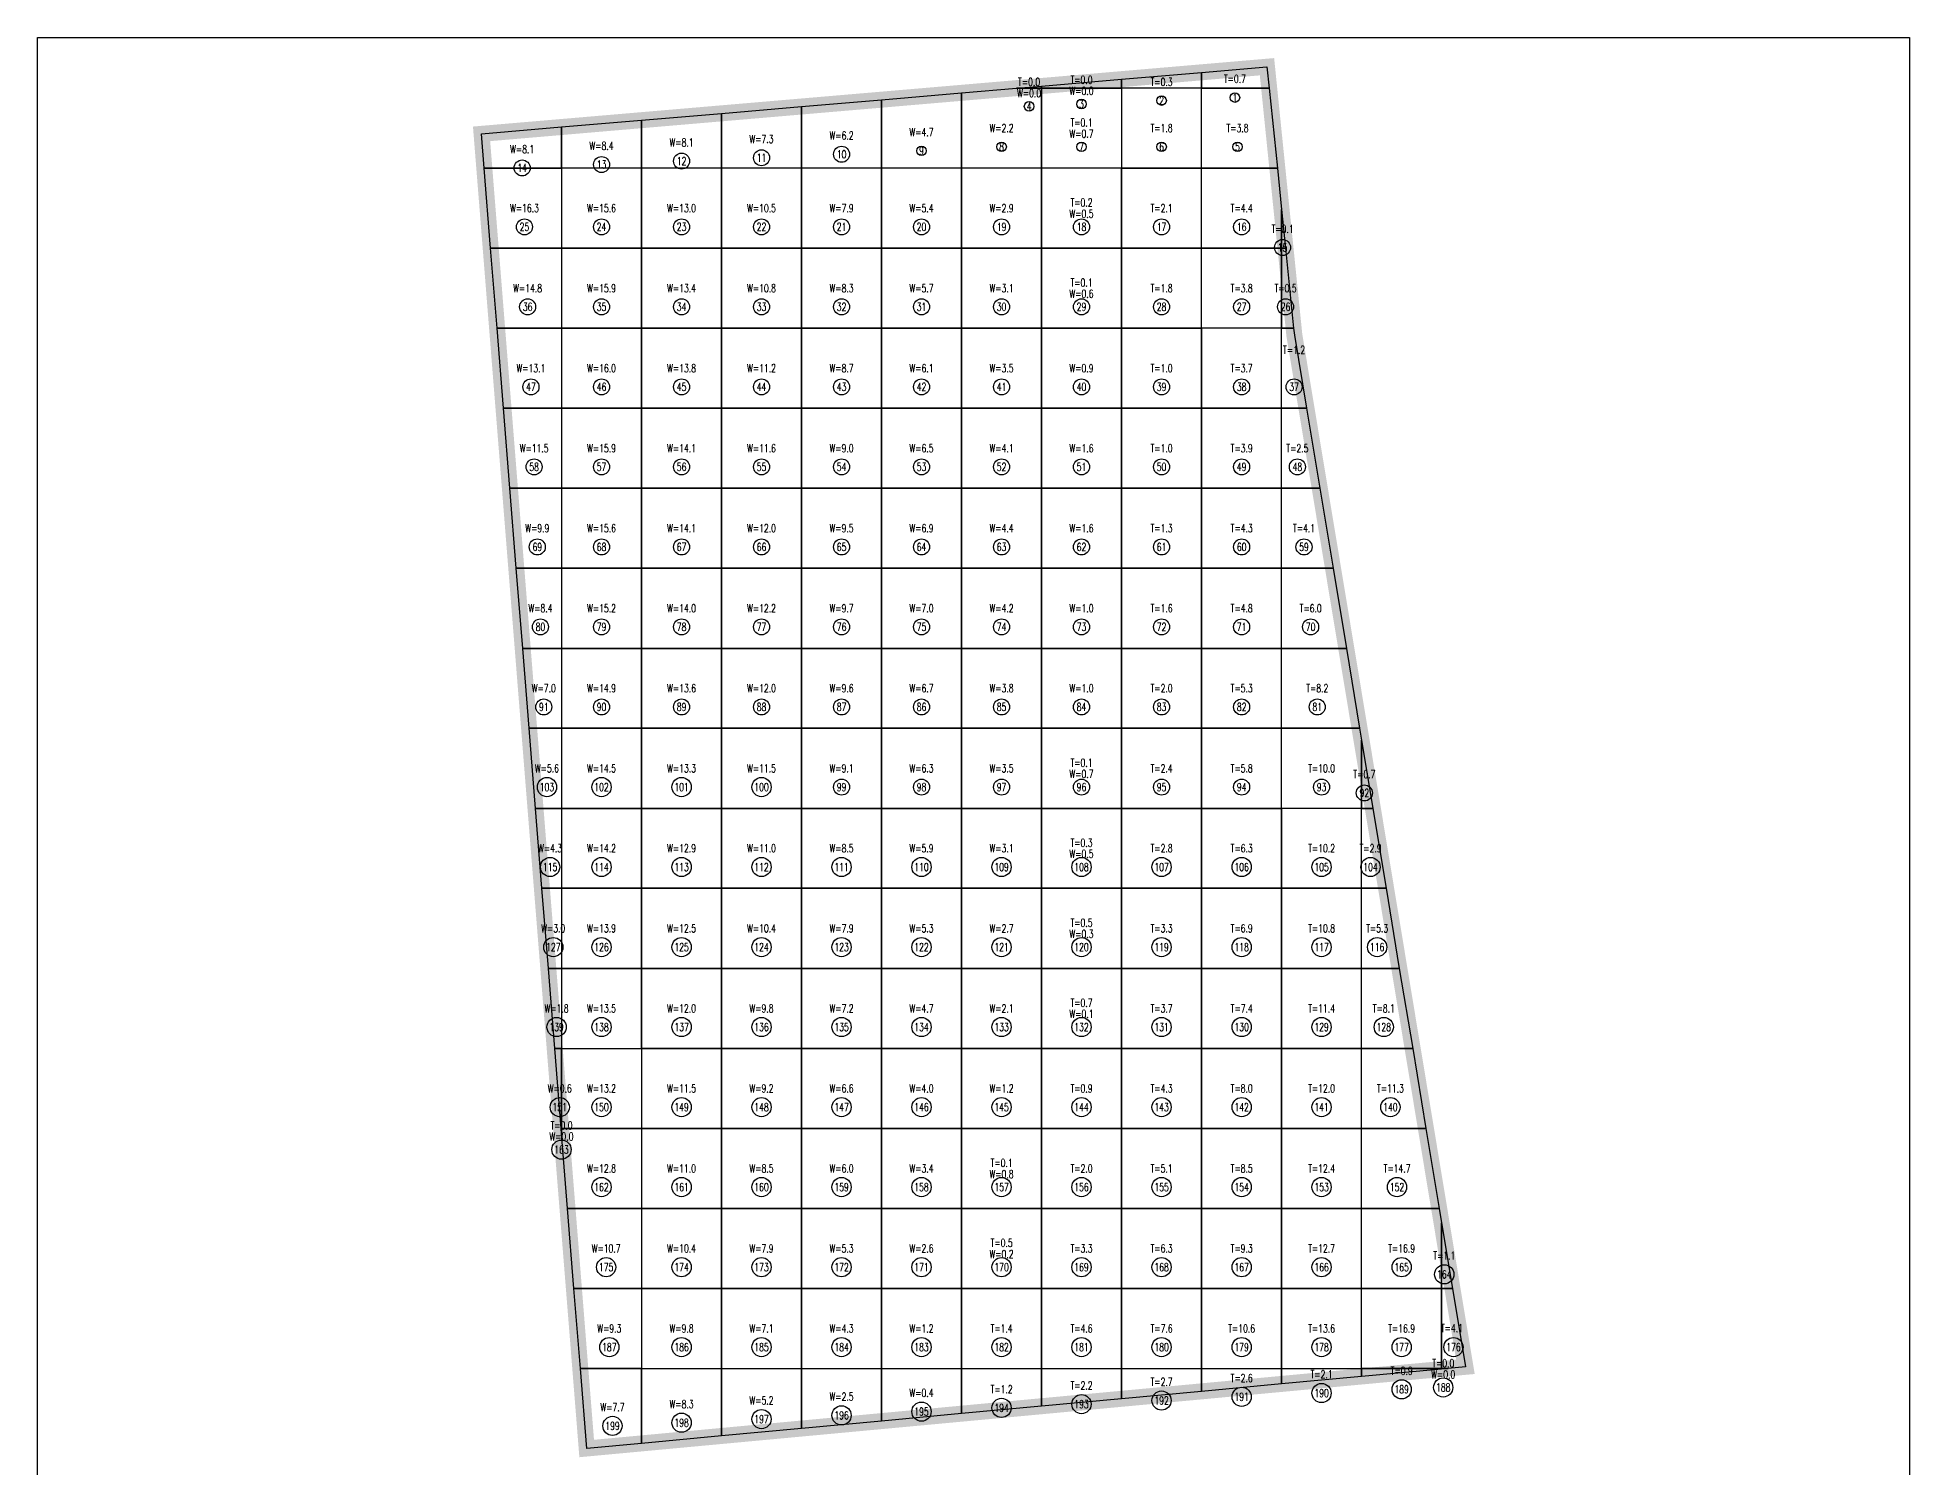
# Model space of a CAD drawing. Extents: x 4283 to 40403, y 1134 to 1764.
# Drawn here: x 11503.5 to 11633.5, y 1574.8 to 1674.1 of the extents above; entities that cross this region are included whole.
import ezdxf
from ezdxf.enums import TextEntityAlignment as Align

# ---------------------------------------------------------------- set-up
doc = ezdxf.new("R2010")
doc.units = 0
for name, color, linetype in [('tdz_12-3方格网', 2, 'Continuous'), ('tdz_12-3方格网计算', 7, 'Continuous'), ('tdz_土方计算图', 7, 'Continuous'), ('tdz_格田', 6, 'Continuous')]:
    doc.layers.add(name, color=color, linetype=linetype)
doc.styles.add('GLandNum', font='txt_____.ttf', dxfattribs={"width": 0.7, "height": 0.5})

msp = doc.modelspace()

# ---------------------------------------------------------------- linework, layer by layer
at = {"layer": 'tdz_12-3方格网', "linetype": 'Continuous'}
for points in [[(11588.99, 1670.57, 3768.13), (11584.3, 1670.57, 3768.13), (11584.3, 1671.67, 3768.14), (11588.84, 1672.06, 3768.12)], [(11571.45, 1670.57, 3768.17), (11573.19, 1670.57, 3768.16), (11573.19, 1665.02, 3768.15), (11567.63, 1665.02, 3768.16), (11567.63, 1670.25, 3768.18)], [(11573.19, 1670.72, 3768.16), (11573.19, 1670.57, 3768.16), (11571.45, 1670.57, 3768.17)], [(11578.74, 1671.19, 3768.15), (11578.74, 1670.57, 3768.15), (11573.19, 1670.57, 3768.16), (11573.19, 1670.72, 3768.16)], [(11573.19, 1665.02, 3768.15), (11573.19, 1670.57, 3768.16), (11578.74, 1670.57, 3768.15), (11578.74, 1665.02, 3768.13)], [(11584.3, 1671.67, 3768.14), (11584.3, 1670.57, 3768.13), (11578.74, 1670.57, 3768.15), (11578.74, 1671.19, 3768.15)], [(11578.74, 1670.57, 3768.15), (11578.74, 1665.02, 3768.13), (11584.3, 1665.02, 3768.12), (11584.3, 1670.57, 3768.13)], [(11584.3, 1670.57, 3768.13), (11588.99, 1670.57, 3768.13), (11589.56, 1665.02, 3768.13), (11584.3, 1665.02, 3768.12)], [(11556.52, 1669.3, 3768.21), (11556.52, 1665.02, 3768.19), (11550.96, 1665.02, 3768.21), (11550.96, 1668.82, 3768.22)], [(11562.08, 1669.77, 3768.19), (11562.08, 1665.02, 3768.18), (11556.52, 1665.02, 3768.19), (11556.52, 1669.3, 3768.21)], [(11567.63, 1670.25, 3768.18), (11567.63, 1665.02, 3768.16), (11562.08, 1665.02, 3768.18), (11562.08, 1669.77, 3768.19)], [(11545.41, 1668.35, 3768.24), (11545.41, 1665.02, 3768.23), (11539.85, 1665.02, 3768.25), (11539.85, 1667.88, 3768.25)], [(11550.96, 1668.82, 3768.22), (11550.96, 1665.02, 3768.21), (11545.41, 1665.02, 3768.23), (11545.41, 1668.35, 3768.24)], [(11539.85, 1667.88, 3768.25), (11539.85, 1665.02, 3768.25), (11534.49, 1665.02, 3768.26), (11534.3, 1667.4, 3768.26)], [(11534.49, 1665.02, 3768.26), (11539.85, 1665.02, 3768.25), (11539.85, 1659.46, 3768.27), (11534.93, 1659.46, 3768.25)], [(11539.85, 1665.02, 3768.25), (11539.85, 1659.46, 3768.27), (11545.41, 1659.46, 3768.25), (11545.41, 1665.02, 3768.23)], [(11545.41, 1665.02, 3768.23), (11545.41, 1659.46, 3768.25), (11550.96, 1659.46, 3768.23), (11550.96, 1665.02, 3768.21)], [(11550.96, 1665.02, 3768.21), (11550.96, 1659.46, 3768.23), (11556.52, 1659.46, 3768.21), (11556.52, 1665.02, 3768.19)], [(11556.52, 1665.02, 3768.19), (11556.52, 1659.46, 3768.21), (11562.08, 1659.46, 3768.19), (11562.08, 1665.02, 3768.18)], [(11562.08, 1665.02, 3768.18), (11562.08, 1659.46, 3768.19), (11567.63, 1659.46, 3768.17), (11567.63, 1665.02, 3768.16)], [(11567.63, 1665.02, 3768.16), (11567.63, 1659.46, 3768.17), (11573.19, 1659.46, 3768.15), (11573.19, 1665.02, 3768.15)], [(11573.19, 1665.02, 3768.15), (11573.19, 1659.46, 3768.15), (11578.74, 1659.46, 3768.13), (11578.74, 1665.02, 3768.13)], [(11578.74, 1665.02, 3768.13), (11578.74, 1659.46, 3768.13), (11584.3, 1659.46, 3768.12), (11584.3, 1665.02, 3768.12)], [(11589.85, 1662.15, 3768.14), (11589.85, 1659.46, 3768.17), (11584.3, 1659.46, 3768.12), (11584.3, 1665.02, 3768.12), (11589.56, 1665.02, 3768.13)], [(11590.13, 1659.46, 3768.14), (11589.85, 1659.46, 3768.17), (11589.85, 1662.15, 3768.14)], [(11534.93, 1659.46, 3768.25), (11539.85, 1659.46, 3768.27), (11539.85, 1653.91, 3768.28), (11535.38, 1653.91, 3768.25)], [(11539.85, 1659.46, 3768.27), (11539.85, 1653.91, 3768.28), (11545.41, 1653.91, 3768.28), (11545.41, 1659.46, 3768.25)], [(11545.41, 1659.46, 3768.25), (11545.41, 1653.91, 3768.28), (11550.96, 1653.91, 3768.26), (11550.96, 1659.46, 3768.23)], [(11550.96, 1659.46, 3768.23), (11550.96, 1653.91, 3768.26), (11556.52, 1653.91, 3768.24), (11556.52, 1659.46, 3768.21)], [(11556.52, 1659.46, 3768.21), (11556.52, 1653.91, 3768.24), (11562.08, 1653.91, 3768.21), (11562.08, 1659.46, 3768.19)], [(11562.08, 1659.46, 3768.19), (11562.08, 1653.91, 3768.21), (11567.63, 1653.91, 3768.19), (11567.63, 1659.46, 3768.17)], [(11567.63, 1659.46, 3768.17), (11567.63, 1653.91, 3768.19), (11573.19, 1653.91, 3768.17), (11573.19, 1659.46, 3768.15)], [(11573.19, 1659.46, 3768.15), (11573.19, 1653.91, 3768.17), (11578.74, 1653.91, 3768.16), (11578.74, 1659.46, 3768.13)], [(11578.74, 1659.46, 3768.13), (11578.74, 1653.91, 3768.16), (11584.3, 1653.91, 3768.16), (11584.3, 1659.46, 3768.12)], [(11584.3, 1653.91, 3768.16), (11584.3, 1659.46, 3768.12), (11589.85, 1659.46, 3768.17), (11589.85, 1653.91, 3768.15)], [(11589.85, 1659.46, 3768.17), (11590.13, 1659.46, 3768.14), (11590.69, 1653.91, 3768.15), (11589.85, 1653.91, 3768.15)], [(11535.38, 1653.91, 3768.25), (11539.85, 1653.91, 3768.28), (11539.85, 1648.35, 3768.27), (11535.82, 1648.35, 3768.24)], [(11539.85, 1653.91, 3768.28), (11539.85, 1648.35, 3768.27), (11545.41, 1648.35, 3768.3), (11545.41, 1653.91, 3768.28)], [(11545.41, 1653.91, 3768.28), (11545.41, 1648.35, 3768.3), (11550.96, 1648.35, 3768.28), (11550.96, 1653.91, 3768.26)], [(11550.96, 1653.91, 3768.26), (11550.96, 1648.35, 3768.28), (11556.52, 1648.35, 3768.26), (11556.52, 1653.91, 3768.24)], [(11556.52, 1653.91, 3768.24), (11556.52, 1648.35, 3768.26), (11562.08, 1648.35, 3768.24), (11562.08, 1653.91, 3768.21)], [(11562.08, 1653.91, 3768.21), (11562.08, 1648.35, 3768.24), (11567.63, 1648.35, 3768.22), (11567.63, 1653.91, 3768.19)], [(11567.63, 1653.91, 3768.19), (11567.63, 1648.35, 3768.22), (11573.19, 1648.35, 3768.2), (11573.19, 1653.91, 3768.17)], [(11573.19, 1653.91, 3768.17), (11573.19, 1648.35, 3768.2), (11578.74, 1648.35, 3768.2), (11578.74, 1653.91, 3768.16)], [(11578.74, 1653.91, 3768.16), (11578.74, 1648.35, 3768.2), (11584.3, 1648.35, 3768.18), (11584.3, 1653.91, 3768.16)], [(11584.3, 1653.91, 3768.16), (11584.3, 1648.35, 3768.18), (11589.85, 1648.35, 3768.15), (11589.85, 1653.91, 3768.15)], [(11589.85, 1653.91, 3768.15), (11590.69, 1653.91, 3768.15), (11590.74, 1653.43, 3768.15), (11591.59, 1648.35, 3768.12), (11589.85, 1648.35, 3768.15)], [(11535.82, 1648.35, 3768.24), (11539.85, 1648.35, 3768.27), (11539.85, 1642.8, 3768.26), (11536.27, 1642.8, 3768.23)], [(11539.85, 1648.35, 3768.27), (11539.85, 1642.8, 3768.26), (11545.41, 1642.8, 3768.29), (11545.41, 1648.35, 3768.3)], [(11545.41, 1648.35, 3768.3), (11545.41, 1642.8, 3768.29), (11550.96, 1642.8, 3768.3), (11550.96, 1648.35, 3768.28)], [(11550.96, 1648.35, 3768.28), (11550.96, 1642.8, 3768.3), (11556.52, 1642.8, 3768.28), (11556.52, 1648.35, 3768.26)], [(11556.52, 1648.35, 3768.26), (11556.52, 1642.8, 3768.28), (11562.08, 1642.8, 3768.26), (11562.08, 1648.35, 3768.24)], [(11562.08, 1648.35, 3768.24), (11562.08, 1642.8, 3768.26), (11567.63, 1642.8, 3768.24), (11567.63, 1648.35, 3768.22)], [(11567.63, 1648.35, 3768.22), (11567.63, 1642.8, 3768.24), (11573.19, 1642.8, 3768.24), (11573.19, 1648.35, 3768.2)], [(11573.19, 1648.35, 3768.2), (11573.19, 1642.8, 3768.24), (11578.74, 1642.8, 3768.21), (11578.74, 1648.35, 3768.2)], [(11578.74, 1648.35, 3768.2), (11578.74, 1642.8, 3768.21), (11584.3, 1642.8, 3768.17), (11584.3, 1648.35, 3768.18)], [(11584.3, 1648.35, 3768.18), (11584.3, 1642.8, 3768.17), (11589.85, 1642.8, 3768.13), (11589.85, 1648.35, 3768.15)], [(11589.85, 1648.35, 3768.15), (11591.59, 1648.35, 3768.12), (11592.51, 1642.8, 3768.09), (11589.85, 1642.8, 3768.13)], [(11536.27, 1642.8, 3768.23), (11539.85, 1642.8, 3768.26), (11539.85, 1637.24, 3768.25), (11536.71, 1637.24, 3768.22)], [(11539.85, 1642.8, 3768.26), (11539.85, 1637.24, 3768.25), (11545.41, 1637.24, 3768.28), (11545.41, 1642.8, 3768.29)], [(11545.41, 1642.8, 3768.29), (11545.41, 1637.24, 3768.28), (11550.96, 1637.24, 3768.32), (11550.96, 1642.8, 3768.3)], [(11550.96, 1642.8, 3768.3), (11550.96, 1637.24, 3768.32), (11556.52, 1637.24, 3768.3), (11556.52, 1642.8, 3768.28)], [(11556.52, 1642.8, 3768.28), (11556.52, 1637.24, 3768.3), (11562.08, 1637.24, 3768.29), (11562.08, 1642.8, 3768.26)], [(11562.08, 1642.8, 3768.26), (11562.08, 1637.24, 3768.29), (11567.63, 1637.24, 3768.26), (11567.63, 1642.8, 3768.24)], [(11567.63, 1642.8, 3768.24), (11567.63, 1637.24, 3768.26), (11573.19, 1637.24, 3768.23), (11573.19, 1642.8, 3768.24)], [(11573.19, 1642.8, 3768.24), (11573.19, 1637.24, 3768.23), (11578.74, 1637.24, 3768.19), (11578.74, 1642.8, 3768.21)], [(11578.74, 1642.8, 3768.21), (11578.74, 1637.24, 3768.19), (11584.3, 1637.24, 3768.16), (11584.3, 1642.8, 3768.17)], [(11584.3, 1642.8, 3768.17), (11584.3, 1637.24, 3768.16), (11589.85, 1637.24, 3768.1), (11589.85, 1642.8, 3768.13)], [(11589.85, 1642.8, 3768.13), (11592.51, 1642.8, 3768.09), (11593.43, 1637.24, 3768.05), (11589.85, 1637.24, 3768.1)], [(11536.71, 1637.24, 3768.22), (11539.85, 1637.24, 3768.25), (11539.85, 1631.68, 3768.24), (11537.16, 1631.68, 3768.22)], [(11539.85, 1637.24, 3768.25), (11539.85, 1631.68, 3768.24), (11545.41, 1631.68, 3768.27), (11545.41, 1637.24, 3768.28)], [(11545.41, 1637.24, 3768.28), (11545.41, 1631.68, 3768.27), (11550.96, 1631.68, 3768.31), (11550.96, 1637.24, 3768.32)], [(11550.96, 1637.24, 3768.32), (11550.96, 1631.68, 3768.31), (11556.52, 1631.68, 3768.32), (11556.52, 1637.24, 3768.3)], [(11556.52, 1637.24, 3768.3), (11556.52, 1631.68, 3768.32), (11562.08, 1631.68, 3768.29), (11562.08, 1637.24, 3768.29)], [(11562.08, 1637.24, 3768.29), (11562.08, 1631.68, 3768.29), (11567.63, 1631.68, 3768.25), (11567.63, 1637.24, 3768.26)], [(11567.63, 1637.24, 3768.26), (11567.63, 1631.68, 3768.25), (11573.19, 1631.68, 3768.22), (11573.19, 1637.24, 3768.23)], [(11573.19, 1637.24, 3768.23), (11573.19, 1631.68, 3768.22), (11578.74, 1631.68, 3768.18), (11578.74, 1637.24, 3768.19)], [(11578.74, 1637.24, 3768.19), (11578.74, 1631.68, 3768.18), (11584.3, 1631.68, 3768.15), (11584.3, 1637.24, 3768.16)], [(11584.3, 1637.24, 3768.16), (11584.3, 1631.68, 3768.15), (11589.85, 1631.68, 3768.08), (11589.85, 1637.24, 3768.1)], [(11589.85, 1637.24, 3768.1), (11593.43, 1637.24, 3768.05), (11594.35, 1631.68, 3768.02), (11589.85, 1631.68, 3768.08)], [(11537.16, 1631.68, 3768.22), (11539.85, 1631.68, 3768.24), (11539.85, 1626.13, 3768.23), (11537.6, 1626.13, 3768.21)], [(11539.85, 1631.68, 3768.24), (11539.85, 1626.13, 3768.23), (11545.41, 1626.13, 3768.26), (11545.41, 1631.68, 3768.27)], [(11545.41, 1631.68, 3768.27), (11545.41, 1626.13, 3768.26), (11550.96, 1626.13, 3768.3), (11550.96, 1631.68, 3768.31)], [(11550.96, 1631.68, 3768.31), (11550.96, 1626.13, 3768.3), (11556.52, 1626.13, 3768.3), (11556.52, 1631.68, 3768.32)], [(11556.52, 1631.68, 3768.32), (11556.52, 1626.13, 3768.3), (11562.08, 1626.13, 3768.28), (11562.08, 1631.68, 3768.29)], [(11562.08, 1631.68, 3768.29), (11562.08, 1626.13, 3768.28), (11567.63, 1626.13, 3768.24), (11567.63, 1631.68, 3768.25)], [(11567.63, 1631.68, 3768.25), (11567.63, 1626.13, 3768.24), (11573.19, 1626.13, 3768.21), (11573.19, 1631.68, 3768.22)], [(11573.19, 1631.68, 3768.22), (11573.19, 1626.13, 3768.21), (11578.74, 1626.13, 3768.17), (11578.74, 1631.68, 3768.18)], [(11578.74, 1631.68, 3768.18), (11578.74, 1626.13, 3768.17), (11584.3, 1626.13, 3768.14), (11584.3, 1631.68, 3768.15)], [(11584.3, 1631.68, 3768.15), (11584.3, 1626.13, 3768.14), (11589.85, 1626.13, 3768.06), (11589.85, 1631.68, 3768.08)], [(11589.85, 1631.68, 3768.08), (11594.35, 1631.68, 3768.02), (11595.27, 1626.13, 3767.99), (11589.85, 1626.13, 3768.06)], [(11537.6, 1626.13, 3768.21), (11539.85, 1626.13, 3768.23), (11539.85, 1620.57, 3768.22), (11538.05, 1620.57, 3768.2)], [(11539.85, 1626.13, 3768.23), (11539.85, 1620.57, 3768.22), (11545.41, 1620.57, 3768.25), (11545.41, 1626.13, 3768.26)], [(11545.41, 1626.13, 3768.26), (11545.41, 1620.57, 3768.25), (11550.96, 1620.57, 3768.29), (11550.96, 1626.13, 3768.3)], [(11550.96, 1626.13, 3768.3), (11550.96, 1620.57, 3768.29), (11556.52, 1620.57, 3768.28), (11556.52, 1626.13, 3768.3)], [(11556.52, 1626.13, 3768.3), (11556.52, 1620.57, 3768.28), (11562.08, 1620.57, 3768.26), (11562.08, 1626.13, 3768.28)], [(11562.08, 1626.13, 3768.28), (11562.08, 1620.57, 3768.26), (11567.63, 1620.57, 3768.23), (11567.63, 1626.13, 3768.24)], [(11567.63, 1626.13, 3768.24), (11567.63, 1620.57, 3768.23), (11573.19, 1620.57, 3768.2), (11573.19, 1626.13, 3768.21)], [(11573.19, 1626.13, 3768.21), (11573.19, 1620.57, 3768.2), (11578.74, 1620.57, 3768.16), (11578.74, 1626.13, 3768.17)], [(11578.74, 1626.13, 3768.17), (11578.74, 1620.57, 3768.16), (11584.3, 1620.57, 3768.12), (11584.3, 1626.13, 3768.14)], [(11584.3, 1626.13, 3768.14), (11584.3, 1620.57, 3768.12), (11589.85, 1620.57, 3768.04), (11589.85, 1626.13, 3768.06)], [(11595.41, 1625.3, 3767.98), (11595.41, 1620.57, 3767.96), (11589.85, 1620.57, 3768.04), (11589.85, 1626.13, 3768.06), (11595.27, 1626.13, 3767.99)], [(11596.19, 1620.57, 3767.95), (11595.41, 1620.57, 3767.96), (11595.41, 1625.3, 3767.98)], [(11538.05, 1620.57, 3768.2), (11539.85, 1620.57, 3768.22), (11539.85, 1615.02, 3768.21), (11538.49, 1615.02, 3768.2)], [(11539.85, 1620.57, 3768.22), (11539.85, 1615.02, 3768.21), (11545.41, 1615.02, 3768.24), (11545.41, 1620.57, 3768.25)], [(11545.41, 1620.57, 3768.25), (11545.41, 1615.02, 3768.24), (11550.96, 1615.02, 3768.28), (11550.96, 1620.57, 3768.29)], [(11550.96, 1620.57, 3768.29), (11550.96, 1615.02, 3768.28), (11556.52, 1615.02, 3768.26), (11556.52, 1620.57, 3768.28)], [(11556.52, 1620.57, 3768.28), (11556.52, 1615.02, 3768.26), (11562.08, 1615.02, 3768.24), (11562.08, 1620.57, 3768.26)], [(11562.08, 1620.57, 3768.26), (11562.08, 1615.02, 3768.24), (11567.63, 1615.02, 3768.22), (11567.63, 1620.57, 3768.23)], [(11567.63, 1620.57, 3768.23), (11567.63, 1615.02, 3768.22), (11573.19, 1615.02, 3768.18), (11573.19, 1620.57, 3768.2)], [(11573.19, 1620.57, 3768.2), (11573.19, 1615.02, 3768.18), (11578.74, 1615.02, 3768.15), (11578.74, 1620.57, 3768.16)], [(11578.74, 1620.57, 3768.16), (11578.74, 1615.02, 3768.15), (11584.3, 1615.02, 3768.1), (11584.3, 1620.57, 3768.12)], [(11584.3, 1620.57, 3768.12), (11584.3, 1615.02, 3768.1), (11589.85, 1615.02, 3768.02), (11589.85, 1620.57, 3768.04)], [(11589.85, 1620.57, 3768.04), (11589.85, 1615.02, 3768.02), (11595.41, 1615.02, 3767.94), (11595.41, 1620.57, 3767.96)], [(11595.41, 1620.57, 3767.96), (11596.19, 1620.57, 3767.95), (11597.11, 1615.02, 3767.92), (11595.41, 1615.02, 3767.94)], [(11538.49, 1615.02, 3768.2), (11539.85, 1615.02, 3768.21), (11539.85, 1609.46, 3768.19), (11538.94, 1609.46, 3768.19)], [(11539.85, 1615.02, 3768.21), (11539.85, 1609.46, 3768.19), (11545.41, 1609.46, 3768.23), (11545.41, 1615.02, 3768.24)], [(11545.41, 1615.02, 3768.24), (11545.41, 1609.46, 3768.23), (11550.96, 1609.46, 3768.25), (11550.96, 1615.02, 3768.28)], [(11550.96, 1615.02, 3768.28), (11550.96, 1609.46, 3768.25), (11556.52, 1609.46, 3768.23), (11556.52, 1615.02, 3768.26)], [(11556.52, 1615.02, 3768.26), (11556.52, 1609.46, 3768.23), (11562.08, 1609.46, 3768.21), (11562.08, 1615.02, 3768.24)], [(11562.08, 1615.02, 3768.24), (11562.08, 1609.46, 3768.21), (11567.63, 1609.46, 3768.2), (11567.63, 1615.02, 3768.22)], [(11567.63, 1615.02, 3768.22), (11567.63, 1609.46, 3768.2), (11573.19, 1609.46, 3768.17), (11573.19, 1615.02, 3768.18)], [(11573.19, 1615.02, 3768.18), (11573.19, 1609.46, 3768.17), (11578.74, 1609.46, 3768.14), (11578.74, 1615.02, 3768.15)], [(11578.74, 1615.02, 3768.15), (11578.74, 1609.46, 3768.14), (11584.3, 1609.46, 3768.08), (11584.3, 1615.02, 3768.1)], [(11584.3, 1615.02, 3768.1), (11584.3, 1609.46, 3768.08), (11589.85, 1609.46, 3768), (11589.85, 1615.02, 3768.02)], [(11589.85, 1615.02, 3768.02), (11589.85, 1609.46, 3768), (11595.41, 1609.46, 3767.92), (11595.41, 1615.02, 3767.94)], [(11595.41, 1615.02, 3767.94), (11597.11, 1615.02, 3767.92), (11598.03, 1609.46, 3767.88), (11595.41, 1609.46, 3767.92)], [(11538.94, 1609.46, 3768.19), (11539.85, 1609.46, 3768.19), (11539.85, 1603.91, 3768.18), (11539.38, 1603.91, 3768.18)], [(11539.85, 1609.46, 3768.19), (11539.85, 1603.91, 3768.18), (11545.41, 1603.91, 3768.22), (11545.41, 1609.46, 3768.23)], [(11545.41, 1609.46, 3768.23), (11545.41, 1603.91, 3768.22), (11550.96, 1603.91, 3768.23), (11550.96, 1609.46, 3768.25)], [(11550.96, 1609.46, 3768.25), (11550.96, 1603.91, 3768.23), (11556.52, 1603.91, 3768.21), (11556.52, 1609.46, 3768.23)], [(11556.52, 1609.46, 3768.23), (11556.52, 1603.91, 3768.21), (11562.08, 1603.91, 3768.19), (11562.08, 1609.46, 3768.21)], [(11562.08, 1609.46, 3768.21), (11562.08, 1603.91, 3768.19), (11567.63, 1603.91, 3768.17), (11567.63, 1609.46, 3768.2)], [(11567.63, 1609.46, 3768.2), (11567.63, 1603.91, 3768.17), (11573.19, 1603.91, 3768.15), (11573.19, 1609.46, 3768.17)], [(11573.19, 1609.46, 3768.17), (11573.19, 1603.91, 3768.15), (11578.74, 1603.91, 3768.13), (11578.74, 1609.46, 3768.14)], [(11578.74, 1609.46, 3768.14), (11578.74, 1603.91, 3768.13), (11584.3, 1603.91, 3768.06), (11584.3, 1609.46, 3768.08)], [(11584.3, 1609.46, 3768.08), (11584.3, 1603.91, 3768.06), (11589.85, 1603.91, 3767.98), (11589.85, 1609.46, 3768)], [(11589.85, 1609.46, 3768), (11589.85, 1603.91, 3767.98), (11595.41, 1603.91, 3767.9), (11595.41, 1609.46, 3767.92)], [(11595.41, 1609.46, 3767.92), (11598.03, 1609.46, 3767.88), (11598.96, 1603.91, 3767.85), (11595.41, 1603.91, 3767.9)], [(11539.38, 1603.91, 3768.18), (11539.85, 1603.91, 3768.18), (11539.85, 1598.35, 3768.17), (11539.82, 1598.35, 3768.17)], [(11539.85, 1598.35, 3768.17), (11539.85, 1603.91, 3768.18), (11545.41, 1603.91, 3768.22), (11545.41, 1598.35, 3768.21)], [(11545.41, 1603.91, 3768.22), (11545.41, 1598.35, 3768.21), (11550.96, 1598.35, 3768.21), (11550.96, 1603.91, 3768.23)], [(11550.96, 1603.91, 3768.23), (11550.96, 1598.35, 3768.21), (11556.52, 1598.35, 3768.19), (11556.52, 1603.91, 3768.21)], [(11556.52, 1603.91, 3768.21), (11556.52, 1598.35, 3768.19), (11562.08, 1598.35, 3768.17), (11562.08, 1603.91, 3768.19)], [(11562.08, 1603.91, 3768.19), (11562.08, 1598.35, 3768.17), (11567.63, 1598.35, 3768.15), (11567.63, 1603.91, 3768.17)], [(11567.63, 1603.91, 3768.17), (11567.63, 1598.35, 3768.15), (11573.19, 1598.35, 3768.13), (11573.19, 1603.91, 3768.15)], [(11573.19, 1603.91, 3768.15), (11573.19, 1598.35, 3768.13), (11578.74, 1598.35, 3768.11), (11578.74, 1603.91, 3768.13)], [(11578.74, 1603.91, 3768.13), (11578.74, 1598.35, 3768.11), (11584.3, 1598.35, 3768.04), (11584.3, 1603.91, 3768.06)], [(11584.3, 1603.91, 3768.06), (11584.3, 1598.35, 3768.04), (11589.85, 1598.35, 3767.96), (11589.85, 1603.91, 3767.98)], [(11589.85, 1603.91, 3767.98), (11589.85, 1598.35, 3767.96), (11595.41, 1598.35, 3767.88), (11595.41, 1603.91, 3767.9)], [(11595.41, 1603.91, 3767.9), (11598.96, 1603.91, 3767.85), (11599.88, 1598.35, 3767.82), (11595.41, 1598.35, 3767.88)], [(11539.82, 1598.35, 3768.17), (11539.85, 1598.35, 3768.17), (11539.85, 1598, 3768.17)], [(11539.85, 1598, 3768.17), (11539.85, 1598.35, 3768.17), (11545.41, 1598.35, 3768.21), (11545.41, 1592.8, 3768.2), (11540.27, 1592.8, 3768.17)], [(11545.41, 1598.35, 3768.21), (11545.41, 1592.8, 3768.2), (11550.96, 1592.8, 3768.18), (11550.96, 1598.35, 3768.21)], [(11550.96, 1598.35, 3768.21), (11550.96, 1592.8, 3768.18), (11556.52, 1592.8, 3768.16), (11556.52, 1598.35, 3768.19)], [(11556.52, 1598.35, 3768.19), (11556.52, 1592.8, 3768.16), (11562.08, 1592.8, 3768.14), (11562.08, 1598.35, 3768.17)], [(11562.08, 1598.35, 3768.17), (11562.08, 1592.8, 3768.14), (11567.63, 1592.8, 3768.13), (11567.63, 1598.35, 3768.15)], [(11567.63, 1598.35, 3768.15), (11567.63, 1592.8, 3768.13), (11573.19, 1592.8, 3768.09), (11573.19, 1598.35, 3768.13)], [(11573.19, 1598.35, 3768.13), (11573.19, 1592.8, 3768.09), (11578.74, 1592.8, 3768.05), (11578.74, 1598.35, 3768.11)], [(11578.74, 1598.35, 3768.11), (11578.74, 1592.8, 3768.05), (11584.3, 1592.8, 3768.01), (11584.3, 1598.35, 3768.04)], [(11584.3, 1598.35, 3768.04), (11584.3, 1592.8, 3768.01), (11589.85, 1592.8, 3767.96), (11589.85, 1598.35, 3767.96)], [(11589.85, 1598.35, 3767.96), (11589.85, 1592.8, 3767.96), (11595.41, 1592.8, 3767.87), (11595.41, 1598.35, 3767.88)], [(11595.41, 1598.35, 3767.88), (11599.88, 1598.35, 3767.82), (11600.8, 1592.8, 3767.78), (11595.41, 1592.8, 3767.87)], [(11540.27, 1592.8, 3768.17), (11545.41, 1592.8, 3768.2), (11545.41, 1587.24, 3768.18), (11540.71, 1587.24, 3768.16)], [(11545.41, 1592.8, 3768.2), (11545.41, 1587.24, 3768.18), (11550.96, 1587.24, 3768.16), (11550.96, 1592.8, 3768.18)], [(11550.96, 1592.8, 3768.18), (11550.96, 1587.24, 3768.16), (11556.52, 1587.24, 3768.14), (11556.52, 1592.8, 3768.16)], [(11556.52, 1592.8, 3768.16), (11556.52, 1587.24, 3768.14), (11562.08, 1587.24, 3768.11), (11562.08, 1592.8, 3768.14)], [(11562.08, 1592.8, 3768.14), (11562.08, 1587.24, 3768.11), (11567.63, 1587.24, 3768.07), (11567.63, 1592.8, 3768.13)], [(11567.63, 1592.8, 3768.13), (11567.63, 1587.24, 3768.07), (11573.19, 1587.24, 3768.04), (11573.19, 1592.8, 3768.09)], [(11573.19, 1592.8, 3768.09), (11573.19, 1587.24, 3768.04), (11578.74, 1587.24, 3768), (11578.74, 1592.8, 3768.05)], [(11578.74, 1592.8, 3768.05), (11578.74, 1587.24, 3768), (11584.3, 1587.24, 3767.96), (11584.3, 1592.8, 3768.01)], [(11584.3, 1592.8, 3768.01), (11584.3, 1587.24, 3767.96), (11589.85, 1587.24, 3767.92), (11589.85, 1592.8, 3767.96)], [(11589.85, 1592.8, 3767.96), (11589.85, 1587.24, 3767.92), (11595.41, 1587.24, 3767.88), (11595.41, 1592.8, 3767.87)], [(11600.96, 1591.8, 3767.78), (11600.96, 1587.24, 3767.79), (11595.41, 1587.24, 3767.88), (11595.41, 1592.8, 3767.87), (11600.8, 1592.8, 3767.78)], [(11601.72, 1587.24, 3767.78), (11600.96, 1587.24, 3767.79), (11600.96, 1591.8, 3767.78)], [(11540.71, 1587.24, 3768.16), (11545.41, 1587.24, 3768.18), (11545.41, 1581.68, 3768.16), (11541.16, 1581.68, 3768.15)], [(11545.41, 1587.24, 3768.18), (11545.41, 1581.68, 3768.16), (11550.96, 1581.68, 3768.14), (11550.96, 1587.24, 3768.16)], [(11550.96, 1587.24, 3768.16), (11550.96, 1581.68, 3768.14), (11556.52, 1581.68, 3768.1), (11556.52, 1587.24, 3768.14)], [(11556.52, 1587.24, 3768.14), (11556.52, 1581.68, 3768.1), (11562.08, 1581.68, 3768.06), (11562.08, 1587.24, 3768.11)], [(11562.08, 1587.24, 3768.11), (11562.08, 1581.68, 3768.06), (11567.63, 1581.68, 3768.02), (11567.63, 1587.24, 3768.07)], [(11567.63, 1587.24, 3768.07), (11567.63, 1581.68, 3768.02), (11573.19, 1581.68, 3767.98), (11573.19, 1587.24, 3768.04)], [(11573.19, 1587.24, 3768.04), (11573.19, 1581.68, 3767.98), (11578.74, 1581.68, 3767.94), (11578.74, 1587.24, 3768)], [(11578.74, 1587.24, 3768), (11578.74, 1581.68, 3767.94), (11584.3, 1581.68, 3767.9), (11584.3, 1587.24, 3767.96)], [(11584.3, 1587.24, 3767.96), (11584.3, 1581.68, 3767.9), (11589.85, 1581.68, 3767.87), (11589.85, 1587.24, 3767.92)], [(11589.85, 1587.24, 3767.92), (11589.85, 1581.68, 3767.87), (11595.41, 1581.68, 3767.83), (11595.41, 1587.24, 3767.88)], [(11595.41, 1581.68, 3767.83), (11595.41, 1587.24, 3767.88), (11600.96, 1587.24, 3767.79), (11600.96, 1581.68, 3767.79)], [(11600.96, 1587.24, 3767.79), (11601.72, 1587.24, 3767.78), (11602.62, 1581.8, 3767.78), (11601.42, 1581.68, 3767.79), (11600.96, 1581.68, 3767.79)], [(11541.16, 1581.68, 3768.15), (11545.41, 1581.68, 3768.16), (11545.41, 1576.48, 3768.12), (11541.6, 1576.13, 3768.15)], [(11545.41, 1576.48, 3768.12), (11545.41, 1581.68, 3768.16), (11550.96, 1581.68, 3768.14), (11550.96, 1577, 3768.09)], [(11550.96, 1577, 3768.09), (11550.96, 1581.68, 3768.14), (11556.52, 1581.68, 3768.1), (11556.52, 1577.51, 3768.06)], [(11556.52, 1577.51, 3768.06), (11556.52, 1581.68, 3768.1), (11562.08, 1581.68, 3768.06), (11562.08, 1578.03, 3768.02)], [(11562.08, 1578.03, 3768.02), (11562.08, 1581.68, 3768.06), (11567.63, 1581.68, 3768.02), (11567.63, 1578.55, 3767.99)], [(11567.63, 1578.55, 3767.99), (11567.63, 1581.68, 3768.02), (11573.19, 1581.68, 3767.98), (11573.19, 1579.06, 3767.96)], [(11573.19, 1579.06, 3767.96), (11573.19, 1581.68, 3767.98), (11578.74, 1581.68, 3767.94), (11578.74, 1579.58, 3767.92)], [(11578.74, 1579.58, 3767.92), (11578.74, 1581.68, 3767.94), (11584.3, 1581.68, 3767.9), (11584.3, 1580.09, 3767.89)], [(11584.3, 1580.09, 3767.89), (11584.3, 1581.68, 3767.9), (11589.85, 1581.68, 3767.87), (11589.85, 1580.61, 3767.85)], [(11589.85, 1580.61, 3767.85), (11589.85, 1581.68, 3767.87), (11595.41, 1581.68, 3767.83), (11595.41, 1581.13, 3767.82)], [(11595.41, 1581.13, 3767.82), (11595.41, 1581.68, 3767.83), (11600.96, 1581.68, 3767.79), (11600.96, 1581.64, 3767.79)], [(11600.96, 1581.68, 3767.79), (11601.42, 1581.68, 3767.79), (11600.96, 1581.64, 3767.79)]]:
    msp.add_polyline3d(points, close=True, dxfattribs=at)
at = {"layer": 'tdz_12-3方格网计算', "color": 7, "linetype": 'Continuous'}
for centre, radius in [((11572.32, 1669.31), 0.333), ((11575.96, 1669.47), 0.333), ((11581.52, 1669.71), 0.333), ((11586.61, 1669.92), 0.333), ((11570.41, 1666.5), 0.333), ((11575.96, 1666.5), 0.333), ((11581.52, 1666.5), 0.333), ((11586.79, 1666.5), 0.333), ((11537.12, 1665.03), 0.556), ((11542.63, 1665.27), 0.556), ((11548.19, 1665.51), 0.556), ((11553.74, 1665.74), 0.556), ((11559.3, 1665.98), 0.556), ((11564.85, 1666.22), 0.333), ((11537.28, 1660.94), 0.556), ((11542.63, 1660.94), 0.556), ((11548.19, 1660.94), 0.556), ((11553.74, 1660.94), 0.556), ((11559.3, 1660.94), 0.556), ((11564.85, 1660.94), 0.556), ((11570.41, 1660.94), 0.556), ((11575.96, 1660.94), 0.556), ((11581.52, 1660.94), 0.556), ((11587.08, 1660.94), 0.556), ((11589.92, 1659.51), 0.556), ((11537.5, 1655.39), 0.556), ((11542.63, 1655.39), 0.556), ((11548.19, 1655.39), 0.556), ((11553.74, 1655.39), 0.556), ((11559.3, 1655.39), 0.556), ((11564.85, 1655.39), 0.556), ((11570.41, 1655.39), 0.556), ((11575.96, 1655.39), 0.556), ((11581.52, 1655.39), 0.556), ((11587.08, 1655.39), 0.556), ((11590.13, 1655.39), 0.556), ((11537.73, 1649.83), 0.556), ((11542.63, 1649.83), 0.556), ((11548.19, 1649.83), 0.556), ((11553.74, 1649.83), 0.556), ((11559.3, 1649.83), 0.556), ((11564.85, 1649.83), 0.556), ((11570.41, 1649.83), 0.556), ((11575.96, 1649.83), 0.556), ((11581.52, 1649.83), 0.556), ((11587.08, 1649.83), 0.556), ((11590.72, 1649.83), 0.556), ((11537.95, 1644.28), 0.556), ((11542.63, 1644.28), 0.556), ((11548.19, 1644.28), 0.556), ((11553.74, 1644.28), 0.556), ((11559.3, 1644.28), 0.556), ((11564.85, 1644.28), 0.556), ((11570.41, 1644.28), 0.556), ((11575.96, 1644.28), 0.556), ((11581.52, 1644.28), 0.556), ((11587.08, 1644.28), 0.556), ((11590.95, 1644.28), 0.556), ((11538.17, 1638.72), 0.556), ((11542.63, 1638.72), 0.556), ((11548.19, 1638.72), 0.556), ((11553.74, 1638.72), 0.556), ((11559.3, 1638.72), 0.556), ((11564.85, 1638.72), 0.556), ((11570.41, 1638.72), 0.556), ((11575.96, 1638.72), 0.556), ((11581.52, 1638.72), 0.556), ((11587.08, 1638.72), 0.556), ((11591.41, 1638.72), 0.556), ((11538.39, 1633.17), 0.556), ((11542.63, 1633.17), 0.556), ((11548.19, 1633.17), 0.556), ((11553.74, 1633.17), 0.556), ((11559.3, 1633.17), 0.556), ((11564.85, 1633.17), 0.556), ((11570.41, 1633.17), 0.556), ((11575.96, 1633.17), 0.556), ((11581.52, 1633.17), 0.556), ((11587.08, 1633.17), 0.556), ((11591.87, 1633.17), 0.556), ((11538.62, 1627.61), 0.556), ((11542.63, 1627.61), 0.556), ((11548.19, 1627.61), 0.556), ((11553.74, 1627.61), 0.556), ((11559.3, 1627.61), 0.556), ((11564.85, 1627.61), 0.556), ((11570.41, 1627.61), 0.556), ((11575.96, 1627.61), 0.556), ((11581.52, 1627.61), 0.556), ((11587.08, 1627.61), 0.556), ((11592.33, 1627.61), 0.556), ((11538.84, 1622.05), 0.667), ((11542.63, 1622.05), 0.667), ((11548.19, 1622.05), 0.667), ((11553.74, 1622.05), 0.667), ((11559.3, 1622.05), 0.556), ((11564.85, 1622.05), 0.556), ((11570.41, 1622.05), 0.556), ((11575.96, 1622.05), 0.556), ((11581.52, 1622.05), 0.556), ((11587.08, 1622.05), 0.556), ((11592.63, 1622.05), 0.556), ((11595.6, 1621.64), 0.556), ((11539.06, 1616.5), 0.667), ((11542.63, 1616.5), 0.667), ((11548.19, 1616.5), 0.667), ((11553.74, 1616.5), 0.667), ((11559.3, 1616.5), 0.667), ((11564.85, 1616.5), 0.667), ((11570.41, 1616.5), 0.667), ((11575.96, 1616.5), 0.667), ((11581.52, 1616.5), 0.667), ((11587.08, 1616.5), 0.667), ((11592.63, 1616.5), 0.667), ((11596.03, 1616.5), 0.667), ((11539.28, 1610.94), 0.667), ((11542.63, 1610.94), 0.667), ((11548.19, 1610.94), 0.667), ((11553.74, 1610.94), 0.667), ((11559.3, 1610.94), 0.667), ((11564.85, 1610.94), 0.667), ((11570.41, 1610.94), 0.667), ((11575.96, 1610.94), 0.667), ((11581.52, 1610.94), 0.667), ((11587.08, 1610.94), 0.667), ((11592.63, 1610.94), 0.667), ((11596.49, 1610.94), 0.667), ((11539.51, 1605.39), 0.667), ((11542.63, 1605.39), 0.667), ((11548.19, 1605.39), 0.667), ((11553.74, 1605.39), 0.667), ((11559.3, 1605.39), 0.667), ((11564.85, 1605.39), 0.667), ((11570.41, 1605.39), 0.667), ((11575.96, 1605.39), 0.667), ((11581.52, 1605.39), 0.667), ((11587.08, 1605.39), 0.667), ((11592.63, 1605.39), 0.667), ((11596.95, 1605.39), 0.667), ((11539.73, 1599.83), 0.667), ((11542.63, 1599.83), 0.667), ((11548.19, 1599.83), 0.667), ((11553.74, 1599.83), 0.667), ((11559.3, 1599.83), 0.667), ((11564.85, 1599.83), 0.667), ((11570.41, 1599.83), 0.667), ((11575.96, 1599.83), 0.667), ((11581.52, 1599.83), 0.667), ((11587.08, 1599.83), 0.667), ((11592.63, 1599.83), 0.667), ((11597.41, 1599.83), 0.667), ((11539.85, 1596.88), 0.667), ((11542.63, 1594.28), 0.667), ((11548.19, 1594.28), 0.667), ((11553.74, 1594.28), 0.667), ((11559.3, 1594.28), 0.667), ((11564.85, 1594.28), 0.667), ((11570.41, 1594.28), 0.667), ((11575.96, 1594.28), 0.667), ((11581.52, 1594.28), 0.667), ((11587.08, 1594.28), 0.667), ((11592.63, 1594.28), 0.667), ((11597.87, 1594.28), 0.667), ((11542.95, 1588.72), 0.667), ((11548.19, 1588.72), 0.667), ((11553.74, 1588.72), 0.667), ((11559.3, 1588.72), 0.667), ((11564.85, 1588.72), 0.667), ((11570.41, 1588.72), 0.667), ((11575.96, 1588.72), 0.667), ((11581.52, 1588.72), 0.667), ((11587.08, 1588.72), 0.667), ((11592.63, 1588.72), 0.667), ((11598.19, 1588.72), 0.667), ((11601.15, 1588.22), 0.667), ((11543.17, 1583.17), 0.667), ((11548.19, 1583.17), 0.667), ((11553.74, 1583.17), 0.667), ((11559.3, 1583.17), 0.667), ((11564.85, 1583.17), 0.667), ((11570.41, 1583.17), 0.667), ((11575.96, 1583.17), 0.667), ((11581.52, 1583.17), 0.667), ((11587.08, 1583.17), 0.667), ((11592.63, 1583.17), 0.667), ((11598.19, 1583.17), 0.667), ((11601.79, 1583.17), 0.667), ((11598.19, 1580.24), 0.667), ((11601.08, 1580.37), 0.667), ((11570.41, 1578.95), 0.667), ((11575.96, 1579.21), 0.667), ((11581.52, 1579.46), 0.667), ((11587.08, 1579.72), 0.667), ((11592.63, 1579.98), 0.667), ((11543.39, 1577.7), 0.667), ((11548.19, 1577.92), 0.667), ((11553.74, 1578.17), 0.667), ((11559.3, 1578.43), 0.667), ((11564.85, 1578.69), 0.667)]:
    msp.add_circle(centre, radius, dxfattribs=at)
at = {"layer": 'tdz_土方计算图', "linetype": 'Continuous'}
for points in [[(11503.46, 1674.09), (11633.46, 1674.09)], [(11503.46, 1514.09), (11503.46, 1514.09), (11503.46, 1674.09), (11503.46, 1674.09)], [(11633.46, 1674.09), (11633.46, 1514.09)]]:
    msp.add_lwpolyline(points, dxfattribs=at)
at = {"layer": 'tdz_格田', "linetype": 'Continuous', "lineweight": 60, "const_width": 1.11}
msp.add_lwpolyline([(11541.6, 1576.13), (11534.3, 1667.4), (11588.84, 1672.06), (11590.74, 1653.43), (11602.62, 1581.8), (11541.6, 1576.13)], close=True, dxfattribs=at)

# ---------------------------------------------------------------- texts
at = {"layer": 'tdz_12-3方格网计算', "color": 2, "linetype": 'Continuous', "style": 'GLandNum', "width": 0.7}
for s, p in [('T=0.0', (11572.32, 1671)), ('T=0.0', (11575.96, 1671.15)), ('T=0.3', (11581.52, 1671)), ('T=0.7', (11586.61, 1671.22)), ('T=0.1', (11575.96, 1668.18)), ('T=1.8', (11581.52, 1667.8)), ('T=3.8', (11586.79, 1667.8)), ('T=0.2', (11575.96, 1662.63)), ('T=2.1', (11581.52, 1662.24)), ('T=4.4', (11587.08, 1662.24)), ('T=0.1', (11589.92, 1660.8)), ('T=0.1', (11575.96, 1657.07)), ('T=1.8', (11581.52, 1656.68)), ('T=3.8', (11587.08, 1656.68)), ('T=0.5', (11590.13, 1656.68)), ('T=1.2', (11590.72, 1652.4)), ('T=1.0', (11581.52, 1651.13)), ('T=3.7', (11587.08, 1651.13)), ('T=1.0', (11581.52, 1645.57)), ('T=3.9', (11587.08, 1645.57)), ('T=2.5', (11590.95, 1645.57)), ('T=1.3', (11581.52, 1640.02)), ('T=4.3', (11587.08, 1640.02)), ('T=4.1', (11591.41, 1640.02)), ('T=1.6', (11581.52, 1634.46)), ('T=4.8', (11587.08, 1634.46)), ('T=6.0', (11591.87, 1634.46)), ('T=2.0', (11581.52, 1628.91)), ('T=5.3', (11587.08, 1628.91)), ('T=8.2', (11592.33, 1628.91)), ('T=0.1', (11575.96, 1623.74)), ('T=2.4', (11581.52, 1623.35)), ('T=5.8', (11587.08, 1623.35)), ('T=10.0', (11592.63, 1623.35)), ('T=0.7', (11595.6, 1622.94)), ('T=0.3', (11575.96, 1618.18)), ('T=2.8', (11581.52, 1617.8)), ('T=6.3', (11587.08, 1617.8)), ('T=10.2', (11592.63, 1617.8)), ('T=2.9', (11596.03, 1617.8)), ('T=0.5', (11575.96, 1612.63)), ('T=3.3', (11581.52, 1612.24)), ('T=6.9', (11587.08, 1612.24)), ('T=10.8', (11592.63, 1612.24)), ('T=5.3', (11596.49, 1612.24)), ('T=0.7', (11575.96, 1607.07)), ('T=3.7', (11581.52, 1606.68)), ('T=7.4', (11587.08, 1606.68)), ('T=11.4', (11592.63, 1606.68)), ('T=8.1', (11596.95, 1606.68)), ('T=0.9', (11575.96, 1601.13)), ('T=4.3', (11581.52, 1601.13)), ('T=8.0', (11587.08, 1601.13)), ('T=12.0', (11592.63, 1601.13)), ('T=11.3', (11597.41, 1601.13)), ('T=0.0', (11539.85, 1598.56)), ('T=0.1', (11570.41, 1595.96)), ('T=2.0', (11575.96, 1595.57)), ('T=5.1', (11581.52, 1595.57)), ('T=8.5', (11587.08, 1595.57)), ('T=12.4', (11592.63, 1595.57)), ('T=14.7', (11597.87, 1595.57)), ('T=0.5', (11570.41, 1590.41)), ('T=3.3', (11575.96, 1590.02)), ('T=6.3', (11581.52, 1590.02)), ('T=9.3', (11587.08, 1590.02)), ('T=12.7', (11592.63, 1590.02)), ('T=16.9', (11598.19, 1590.02)), ('T=1.1', (11601.15, 1589.52)), ('T=1.4', (11570.41, 1584.46)), ('T=4.6', (11575.96, 1584.46)), ('T=7.6', (11581.52, 1584.46)), ('T=10.6', (11587.08, 1584.46)), ('T=13.6', (11592.63, 1584.46)), ('T=16.9', (11598.19, 1584.46)), ('T=4.1', (11601.68, 1584.49)), ('T=0.0', (11601.08, 1582.05)), ('T=2.7', (11581.52, 1580.76)), ('T=2.6', (11587.08, 1581.02)), ('T=2.1', (11592.63, 1581.28)), ('T=0.9', (11598.19, 1581.53)), ('T=1.2', (11570.41, 1580.24)), ('T=2.2', (11575.96, 1580.5))]:
    msp.add_text(s, height=0.556, dxfattribs=at).set_placement(p, align=Align.MIDDLE_CENTER)
at = {"layer": 'tdz_12-3方格网计算', "color": 173, "linetype": 'Continuous', "style": 'GLandNum', "width": 0.7}
for s, p in [('W=0.0', (11575.96, 1670.38)), ('W=0.0', (11572.32, 1670.22)), ('W=2.2', (11570.41, 1667.8)), ('W=8.1', (11537.12, 1666.33)), ('W=8.4', (11542.63, 1666.57)), ('W=8.1', (11548.19, 1666.8)), ('W=7.3', (11553.74, 1667.04)), ('W=6.2', (11559.3, 1667.28)), ('W=4.7', (11564.85, 1667.51)), ('W=0.7', (11575.96, 1667.41)), ('W=16.3', (11537.28, 1662.24)), ('W=15.6', (11542.63, 1662.24)), ('W=13.0', (11548.19, 1662.24)), ('W=10.5', (11553.74, 1662.24)), ('W=7.9', (11559.3, 1662.24)), ('W=5.4', (11564.85, 1662.24)), ('W=2.9', (11570.41, 1662.24)), ('W=0.5', (11575.96, 1661.85)), ('W=14.8', (11537.5, 1656.68)), ('W=15.9', (11542.63, 1656.68)), ('W=13.4', (11548.19, 1656.68)), ('W=10.8', (11553.74, 1656.68)), ('W=8.3', (11559.3, 1656.68)), ('W=5.7', (11564.85, 1656.68)), ('W=3.1', (11570.41, 1656.68)), ('W=0.6', (11575.96, 1656.3)), ('W=13.1', (11537.73, 1651.13)), ('W=16.0', (11542.63, 1651.13)), ('W=13.8', (11548.19, 1651.13)), ('W=11.2', (11553.74, 1651.13)), ('W=8.7', (11559.3, 1651.13)), ('W=6.1', (11564.85, 1651.13)), ('W=3.5', (11570.41, 1651.13)), ('W=0.9', (11575.96, 1651.13)), ('W=11.5', (11537.95, 1645.57)), ('W=15.9', (11542.63, 1645.57)), ('W=14.1', (11548.19, 1645.57)), ('W=11.6', (11553.74, 1645.57)), ('W=9.0', (11559.3, 1645.57)), ('W=6.5', (11564.85, 1645.57)), ('W=4.1', (11570.41, 1645.57)), ('W=1.6', (11575.96, 1645.57)), ('W=9.9', (11538.17, 1640.02)), ('W=15.6', (11542.63, 1640.02)), ('W=14.1', (11548.19, 1640.02)), ('W=12.0', (11553.74, 1640.02)), ('W=9.5', (11559.3, 1640.02)), ('W=6.9', (11564.85, 1640.02)), ('W=4.4', (11570.41, 1640.02)), ('W=1.6', (11575.96, 1640.02)), ('W=8.4', (11538.39, 1634.46)), ('W=15.2', (11542.63, 1634.46)), ('W=14.0', (11548.19, 1634.46)), ('W=12.2', (11553.74, 1634.46)), ('W=9.7', (11559.3, 1634.46)), ('W=7.0', (11564.85, 1634.46)), ('W=4.2', (11570.41, 1634.46)), ('W=1.0', (11575.96, 1634.46)), ('W=7.0', (11538.62, 1628.91)), ('W=14.9', (11542.63, 1628.91)), ('W=13.6', (11548.19, 1628.91)), ('W=12.0', (11553.74, 1628.91)), ('W=9.6', (11559.3, 1628.91)), ('W=6.7', (11564.85, 1628.91)), ('W=3.8', (11570.41, 1628.91)), ('W=1.0', (11575.96, 1628.91)), ('W=5.6', (11538.84, 1623.35)), ('W=14.5', (11542.63, 1623.35)), ('W=13.3', (11548.19, 1623.35)), ('W=11.5', (11553.74, 1623.35)), ('W=9.1', (11559.3, 1623.35)), ('W=6.3', (11564.85, 1623.35)), ('W=3.5', (11570.41, 1623.35)), ('W=0.7', (11575.96, 1622.96)), ('W=4.3', (11539.06, 1617.8)), ('W=14.2', (11542.63, 1617.8)), ('W=12.9', (11548.19, 1617.8)), ('W=11.0', (11553.74, 1617.8)), ('W=8.5', (11559.3, 1617.8)), ('W=5.9', (11564.85, 1617.8)), ('W=3.1', (11570.41, 1617.8)), ('W=0.5', (11575.96, 1617.41)), ('W=3.0', (11539.28, 1612.24)), ('W=13.9', (11542.63, 1612.24)), ('W=12.5', (11548.19, 1612.24)), ('W=10.4', (11553.74, 1612.24)), ('W=7.9', (11559.3, 1612.24)), ('W=5.3', (11564.85, 1612.24)), ('W=2.7', (11570.41, 1612.24)), ('W=0.3', (11575.96, 1611.85)), ('W=1.8', (11539.51, 1606.68)), ('W=13.5', (11542.63, 1606.68)), ('W=12.0', (11548.19, 1606.68)), ('W=9.8', (11553.74, 1606.68)), ('W=7.2', (11559.3, 1606.68)), ('W=4.7', (11564.85, 1606.68)), ('W=2.1', (11570.41, 1606.68)), ('W=0.1', (11575.96, 1606.3)), ('W=0.6', (11539.73, 1601.13)), ('W=13.2', (11542.63, 1601.13)), ('W=11.5', (11548.19, 1601.13)), ('W=9.2', (11553.74, 1601.13)), ('W=6.6', (11559.3, 1601.13)), ('W=4.0', (11564.85, 1601.13)), ('W=1.2', (11570.41, 1601.13)), ('W=0.0', (11539.85, 1597.79)), ('W=12.8', (11542.63, 1595.57)), ('W=11.0', (11548.19, 1595.57)), ('W=8.5', (11553.74, 1595.57)), ('W=6.0', (11559.3, 1595.57)), ('W=3.4', (11564.85, 1595.57)), ('W=0.8', (11570.41, 1595.18)), ('W=10.7', (11542.95, 1590.02)), ('W=10.4', (11548.19, 1590.02)), ('W=7.9', (11553.74, 1590.02)), ('W=5.3', (11559.3, 1590.02)), ('W=2.6', (11564.85, 1590.02)), ('W=0.2', (11570.41, 1589.63)), ('W=9.3', (11543.17, 1584.46)), ('W=9.8', (11548.19, 1584.46)), ('W=7.1', (11553.74, 1584.46)), ('W=4.3', (11559.3, 1584.46)), ('W=1.2', (11564.85, 1584.46)), ('W=0.0', (11601.08, 1581.27)), ('W=5.2', (11553.74, 1579.47)), ('W=2.5', (11559.3, 1579.73)), ('W=0.4', (11564.85, 1579.99)), ('W=7.7', (11543.39, 1578.99)), ('W=8.3', (11548.19, 1579.21))]:
    msp.add_text(s, height=0.556, dxfattribs=at).set_placement(p, align=Align.MIDDLE_CENTER)
at = {"layer": 'tdz_12-3方格网计算', "color": 7, "linetype": 'Continuous', "style": 'GLandNum', "width": 0.7}
for s, p in [('4', (11572.32, 1669.31)), ('3', (11575.96, 1669.47)), ('2', (11581.52, 1669.71)), ('1', (11586.61, 1669.92)), ('8', (11570.41, 1666.5)), ('7', (11575.96, 1666.5)), ('6', (11581.52, 1666.5)), ('5', (11586.79, 1666.5)), ('14', (11537.12, 1665.03)), ('13', (11542.63, 1665.27)), ('12', (11548.19, 1665.51)), ('11', (11553.74, 1665.74)), ('10', (11559.3, 1665.98)), ('9', (11564.85, 1666.22)), ('25', (11537.28, 1660.94)), ('24', (11542.63, 1660.94)), ('23', (11548.19, 1660.94)), ('22', (11553.74, 1660.94)), ('21', (11559.3, 1660.94)), ('20', (11564.85, 1660.94)), ('19', (11570.41, 1660.94)), ('18', (11575.96, 1660.94)), ('17', (11581.52, 1660.94)), ('16', (11587.08, 1660.94)), ('15', (11589.92, 1659.51)), ('36', (11537.5, 1655.39)), ('35', (11542.63, 1655.39)), ('34', (11548.19, 1655.39)), ('33', (11553.74, 1655.39)), ('32', (11559.3, 1655.39)), ('31', (11564.85, 1655.39)), ('30', (11570.41, 1655.39)), ('29', (11575.96, 1655.39)), ('28', (11581.52, 1655.39)), ('27', (11587.08, 1655.39)), ('26', (11590.13, 1655.39)), ('47', (11537.73, 1649.83)), ('46', (11542.63, 1649.83)), ('45', (11548.19, 1649.83)), ('44', (11553.74, 1649.83)), ('43', (11559.3, 1649.83)), ('42', (11564.85, 1649.83)), ('41', (11570.41, 1649.83)), ('40', (11575.96, 1649.83)), ('39', (11581.52, 1649.83)), ('38', (11587.08, 1649.83)), ('37', (11590.72, 1649.83)), ('58', (11537.95, 1644.28)), ('57', (11542.63, 1644.28)), ('56', (11548.19, 1644.28)), ('55', (11553.74, 1644.28)), ('54', (11559.3, 1644.28)), ('53', (11564.85, 1644.28)), ('52', (11570.41, 1644.28)), ('51', (11575.96, 1644.28)), ('50', (11581.52, 1644.28)), ('49', (11587.08, 1644.28)), ('48', (11590.95, 1644.28)), ('69', (11538.17, 1638.72)), ('68', (11542.63, 1638.72)), ('67', (11548.19, 1638.72)), ('66', (11553.74, 1638.72)), ('65', (11559.3, 1638.72)), ('64', (11564.85, 1638.72)), ('63', (11570.41, 1638.72)), ('62', (11575.96, 1638.72)), ('61', (11581.52, 1638.72)), ('60', (11587.08, 1638.72)), ('59', (11591.41, 1638.72)), ('80', (11538.39, 1633.17)), ('79', (11542.63, 1633.17)), ('78', (11548.19, 1633.17)), ('77', (11553.74, 1633.17)), ('76', (11559.3, 1633.17)), ('75', (11564.85, 1633.17)), ('74', (11570.41, 1633.17)), ('73', (11575.96, 1633.17)), ('72', (11581.52, 1633.17)), ('71', (11587.08, 1633.17)), ('70', (11591.87, 1633.17)), ('91', (11538.62, 1627.61)), ('90', (11542.63, 1627.61)), ('89', (11548.19, 1627.61)), ('88', (11553.74, 1627.61)), ('87', (11559.3, 1627.61)), ('86', (11564.85, 1627.61)), ('85', (11570.41, 1627.61)), ('84', (11575.96, 1627.61)), ('83', (11581.52, 1627.61)), ('82', (11587.08, 1627.61)), ('81', (11592.33, 1627.61)), ('103', (11538.84, 1622.05)), ('102', (11542.63, 1622.05)), ('101', (11548.19, 1622.05)), ('100', (11553.74, 1622.05)), ('99', (11559.3, 1622.05)), ('98', (11564.85, 1622.05)), ('97', (11570.41, 1622.05)), ('96', (11575.96, 1622.05)), ('95', (11581.52, 1622.05)), ('94', (11587.08, 1622.05)), ('93', (11592.63, 1622.05)), ('92', (11595.6, 1621.64)), ('115', (11539.06, 1616.5)), ('114', (11542.63, 1616.5)), ('113', (11548.19, 1616.5)), ('112', (11553.74, 1616.5)), ('111', (11559.3, 1616.5)), ('110', (11564.85, 1616.5)), ('109', (11570.41, 1616.5)), ('108', (11575.96, 1616.5)), ('107', (11581.52, 1616.5)), ('106', (11587.08, 1616.5)), ('105', (11592.63, 1616.5)), ('104', (11596.03, 1616.5)), ('127', (11539.28, 1610.94)), ('126', (11542.63, 1610.94)), ('125', (11548.19, 1610.94)), ('124', (11553.74, 1610.94)), ('123', (11559.3, 1610.94)), ('122', (11564.85, 1610.94)), ('121', (11570.41, 1610.94)), ('120', (11575.96, 1610.94)), ('119', (11581.52, 1610.94)), ('118', (11587.08, 1610.94)), ('117', (11592.63, 1610.94)), ('116', (11596.49, 1610.94)), ('139', (11539.51, 1605.39)), ('138', (11542.63, 1605.39)), ('137', (11548.19, 1605.39)), ('136', (11553.74, 1605.39)), ('135', (11559.3, 1605.39)), ('134', (11564.85, 1605.39)), ('133', (11570.41, 1605.39)), ('132', (11575.96, 1605.39)), ('131', (11581.52, 1605.39)), ('130', (11587.08, 1605.39)), ('129', (11592.63, 1605.39)), ('128', (11596.95, 1605.39)), ('151', (11539.73, 1599.83)), ('150', (11542.63, 1599.83)), ('149', (11548.19, 1599.83)), ('148', (11553.74, 1599.83)), ('147', (11559.3, 1599.83)), ('146', (11564.85, 1599.83)), ('145', (11570.41, 1599.83)), ('144', (11575.96, 1599.83)), ('143', (11581.52, 1599.83)), ('142', (11587.08, 1599.83)), ('141', (11592.63, 1599.83)), ('140', (11597.41, 1599.83)), ('163', (11539.85, 1596.88)), ('162', (11542.63, 1594.28)), ('161', (11548.19, 1594.28)), ('160', (11553.74, 1594.28)), ('159', (11559.3, 1594.28)), ('158', (11564.85, 1594.28)), ('157', (11570.41, 1594.28)), ('156', (11575.96, 1594.28)), ('155', (11581.52, 1594.28)), ('154', (11587.08, 1594.28)), ('153', (11592.63, 1594.28)), ('152', (11597.87, 1594.28)), ('175', (11542.95, 1588.72)), ('174', (11548.19, 1588.72)), ('173', (11553.74, 1588.72)), ('172', (11559.3, 1588.72)), ('171', (11564.85, 1588.72)), ('170', (11570.41, 1588.72)), ('169', (11575.96, 1588.72)), ('168', (11581.52, 1588.72)), ('167', (11587.08, 1588.72)), ('166', (11592.63, 1588.72)), ('165', (11598.19, 1588.72)), ('164', (11601.15, 1588.22)), ('187', (11543.17, 1583.17)), ('186', (11548.19, 1583.17)), ('185', (11553.74, 1583.17)), ('184', (11559.3, 1583.17)), ('183', (11564.85, 1583.17)), ('182', (11570.41, 1583.17)), ('181', (11575.96, 1583.17)), ('180', (11581.52, 1583.17)), ('179', (11587.08, 1583.17)), ('178', (11592.63, 1583.17)), ('177', (11598.19, 1583.17)), ('176', (11601.79, 1583.17)), ('192', (11581.52, 1579.46)), ('191', (11587.08, 1579.72)), ('190', (11592.63, 1579.98)), ('189', (11598.19, 1580.24)), ('188', (11601.08, 1580.37)), ('197', (11553.74, 1578.17)), ('196', (11559.3, 1578.43)), ('195', (11564.85, 1578.69)), ('194', (11570.41, 1578.95)), ('193', (11575.96, 1579.21)), ('199', (11543.39, 1577.7)), ('198', (11548.19, 1577.92))]:
    msp.add_text(s, height=0.556, dxfattribs=at).set_placement(p, align=Align.MIDDLE_CENTER)

doc.saveas('drawing.dxf')
